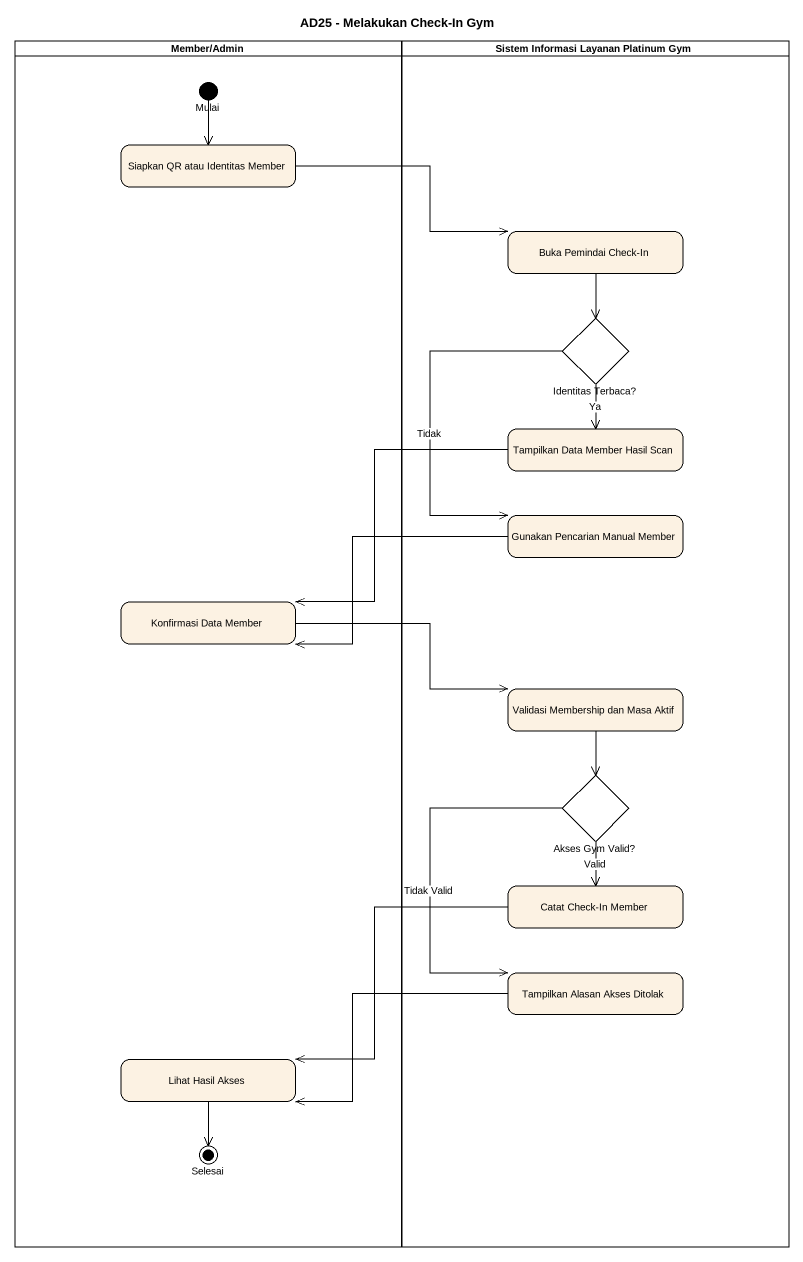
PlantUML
@startuml
title AD25 - Melakukan Check-In Gym
hide empty description
state "Member/Admin" as Member_Admin <<partition>> {
  state Mulai <<start>>
  state "Siapkan QR atau Identitas Member" as Siapkan_QR_atau_Identitas
  state "Konfirmasi Data Member" as Konfirmasi_Data_Member
  state "Lihat Hasil Akses" as Lihat_Hasil_Akses
  state Selesai <<end>>
}
state "Sistem Informasi Layanan Platinum Gym" as Sistem_Informasi_Layanan <<partition>> {
  state "Buka Pemindai Check-In" as Buka_Pemindai_Check_In
  state "Identitas Terbaca?" as Identitas_Terbaca <<choice>>
  state "Tampilkan Data Member Hasil Scan" as Tampilkan_Data_Member_Hasil
  state "Gunakan Pencarian Manual Member" as Gunakan_Pencarian_Manual
  state "Validasi Membership dan Masa Aktif" as Validasi_Membership_dan
  state "Akses Gym Valid?" as Akses_Gym_Valid <<choice>>
  state "Catat Check-In Member" as Catat_Check_In_Member
  state "Tampilkan Alasan Akses Ditolak" as Tampilkan_Alasan_Akses
}
Mulai --> Siapkan_QR_atau_Identitas
Siapkan_QR_atau_Identitas -right-> Buka_Pemindai_Check_In
Buka_Pemindai_Check_In --> Identitas_Terbaca
Identitas_Terbaca --> Tampilkan_Data_Member_Hasil : Ya
Identitas_Terbaca --> Gunakan_Pencarian_Manual : Tidak
Tampilkan_Data_Member_Hasil -left-> Konfirmasi_Data_Member
Gunakan_Pencarian_Manual -left-> Konfirmasi_Data_Member
Konfirmasi_Data_Member -right-> Validasi_Membership_dan
Validasi_Membership_dan --> Akses_Gym_Valid
Akses_Gym_Valid --> Catat_Check_In_Member : Valid
Akses_Gym_Valid --> Tampilkan_Alasan_Akses : Tidak Valid
Catat_Check_In_Member -left-> Lihat_Hasil_Akses
Tampilkan_Alasan_Akses -left-> Lihat_Hasil_Akses
Lihat_Hasil_Akses --> Selesai
@enduml
